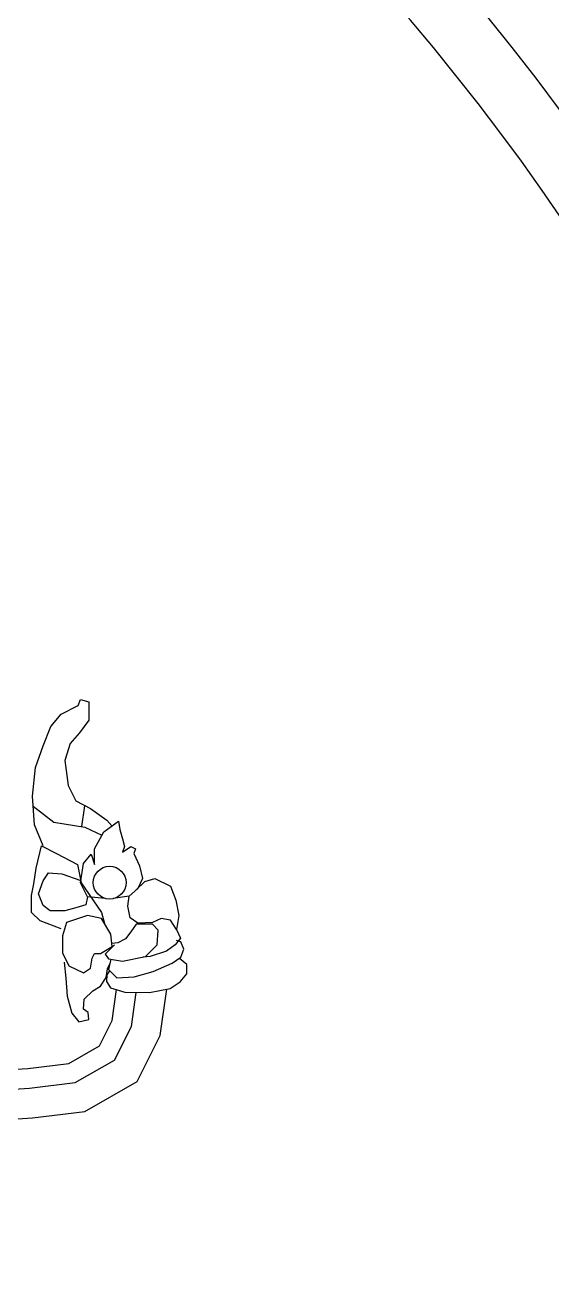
# Model space of a CAD drawing. Header units: feet. Extents: x 0 to 841, y 0 to 594.
# Drawn here: x 656.36 to 658.8, y 133.34 to 139.18 of the extents above; entities that cross this region are included whole.
import ezdxf

# ---------------------------------------------------------------- set-up
doc = ezdxf.new("R2010")
doc.units = ezdxf.units.FT
doc.header["$MEASUREMENT"] = 0
doc.layers.add('LOGO', color=7, linetype='Continuous')

# ---------------------------------------------------------------- blocks, each defined once
blk = doc.blocks.new('YOTA')
h = blk.add_hatch(color=1)
edge = h.paths.add_edge_path()
edge.add_arc((302.886, 246.975), 39.995, 0, 360)
edge = h.paths.add_edge_path(flags=16)
edge.add_arc((302.886, 246.975), 39.7, 0, 360)
at = {"color": 2}
for points in [[(323.716, 257.086), (323.59, 257.395), (323.556, 257.819), (323.601, 258.243), (323.716, 258.564), (323.831, 258.85), (323.98, 259.034), (324.232, 259.16), (324.267, 259.251), (324.393, 259.217), (324.393, 258.942), (324.255, 258.759), (324.117, 258.598), (324.037, 258.346), (324.083, 257.98), (324.198, 257.75), (324.416, 257.636), (324.656, 257.464), (324.73, 257.38)], [(323.567, 257.674), (323.875, 257.437), (324.33, 257.363), (324.585, 257.245)], [(324.285, 257.371), (324.334, 257.679)], [(324.639, 256.306), (324.37, 256.329), (324.267, 256.536), (324.312, 256.822), (324.427, 256.96), (324.473, 256.811), (324.473, 257.04), (324.611, 257.292), (324.828, 257.452), (324.851, 257.326), (324.886, 257.189), (324.92, 257.074), (324.886, 256.994), (325.012, 257.074), (325.081, 257.04), (325.058, 256.971), (325.138, 256.788), (325.184, 256.604), (325.115, 256.455), (324.989, 256.341), (324.752, 256.305)], [(323.98, 255.86), (323.67, 255.974), (323.544, 256.1), (323.544, 256.352), (323.579, 256.524), (323.613, 256.753), (323.693, 257.086), (323.911, 256.971), (324.221, 256.811), (324.278, 256.536), (324.576, 256.1)], [(324.37, 256.329), (324.347, 256.215), (324.198, 256.169), (324.037, 256.123), (323.819, 256.123), (323.716, 256.203), (323.647, 256.375), (323.716, 256.57), (323.796, 256.685), (323.991, 256.673), (324.271, 256.571)], [(325.085, 256.429), (325.218, 256.559), (325.367, 256.604), (325.597, 256.49), (325.677, 256.284), (325.723, 256.054), (325.688, 255.848), (325.597, 255.986), (325.459, 256.009), (325.333, 255.951), (325.115, 255.94), (325, 256.02), (324.966, 256.192), (324.989, 256.341)], [(324.565, 255.493), (324.737, 255.596), (324.714, 255.779), (324.576, 256.009), (324.37, 256.054), (324.06, 255.951), (324.003, 255.756), (324.003, 255.504), (324.095, 255.31), (324.312, 255.206), (324.416, 255.275), (324.439, 255.424), (324.473, 255.493), (324.565, 255.493)], [(324.576, 256.1), (324.62, 255.936)], [(324.771, 255.619), (324.633, 255.481), (324.679, 255.413), (324.886, 255.378), (325.23, 255.447), (325.402, 255.619), (325.413, 255.837), (325.333, 255.928), (325.092, 255.928), (325.012, 255.814), (324.932, 255.711), (324.817, 255.653), (324.731, 255.64)], [(325.688, 255.848), (325.746, 255.722), (325.665, 255.619), (325.539, 255.527), (325.299, 255.447), (325.194, 255.44)], [(324.717, 255.407), (324.682, 255.254), (324.803, 255.133), (325.06, 255.147), (325.341, 255.229), (325.623, 255.35), (325.751, 255.439), (325.794, 255.557), (325.748, 255.667), (325.687, 255.685)], [(324.026, 255.367), (324.049, 255.126), (324.072, 254.863), (324.14, 254.611), (324.244, 254.484), (324.393, 254.519), (324.381, 254.622), (324.312, 254.668), (324.324, 254.817), (324.45, 254.943), (324.565, 255.012), (324.645, 255.138), (324.668, 255.264), (324.702, 255.34)], [(324.696, 255.236), (324.657, 255.179), (324.653, 255.079), (324.71, 254.987), (324.921, 254.919), (325.288, 254.916), (325.591, 254.973), (325.741, 255.076), (325.837, 255.19), (325.84, 255.332), (325.733, 255.418)], [(319.886, 252.918), (320.751, 253.271), (321.716, 253.571), (322.483, 253.731), (323.489, 253.794), (324.096, 253.868), (324.547, 254.127), (324.735, 254.503), (324.8, 254.958)], [(320.033, 252.66), (320.85, 252.993), (321.79, 253.286), (322.523, 253.438), (323.516, 253.5), (324.191, 253.583), (324.77, 253.916), (325.02, 254.414), (325.092, 254.918)], [(320.247, 252.269), (321, 252.577), (321.901, 252.857), (322.582, 252.999), (323.557, 253.06), (324.333, 253.155), (325.106, 253.599), (325.447, 254.281), (325.545, 254.964)]]:
    blk.add_lwpolyline(points, dxfattribs=at)
at = {"color": 1}
for centre, radius in [((302.881, 246.975), 40), ((302.881, 246.975), 40), ((302.886, 246.975), 39.995)]:
    blk.add_circle(centre, radius, dxfattribs=at)
at = {"color": 2}
for centre, radius in [((302.886, 246.975), 39.7), ((302.886, 246.975), 38.793), ((324.698, 256.541), 0.242)]:
    blk.add_circle(centre, radius, dxfattribs=at)
for radius, start, end in [(35.372, 29.814, 89.3035), (34.464, 31.5058, 87.6117)]:
    blk.add_arc((302.886, 246.975), radius, start, end, dxfattribs=at)

msp = doc.modelspace()

# ---------------------------------------------------------------- linework, layer by layer
at = {"layer": 'LOGO', "color": 1}
msp.add_circle((649.9138, 132.2024), 12.5548, dxfattribs=at)

# ---------------------------------------------------------------- block references
at = {"layer": 'LOGO', "xscale": 0.3139103563735262, "yscale": 0.3139103563735262, "zscale": 0.3139103563735262}
msp.add_blockref('YOTA', (554.8225, 54.668), dxfattribs=at)

doc.saveas('drawing.dxf')
